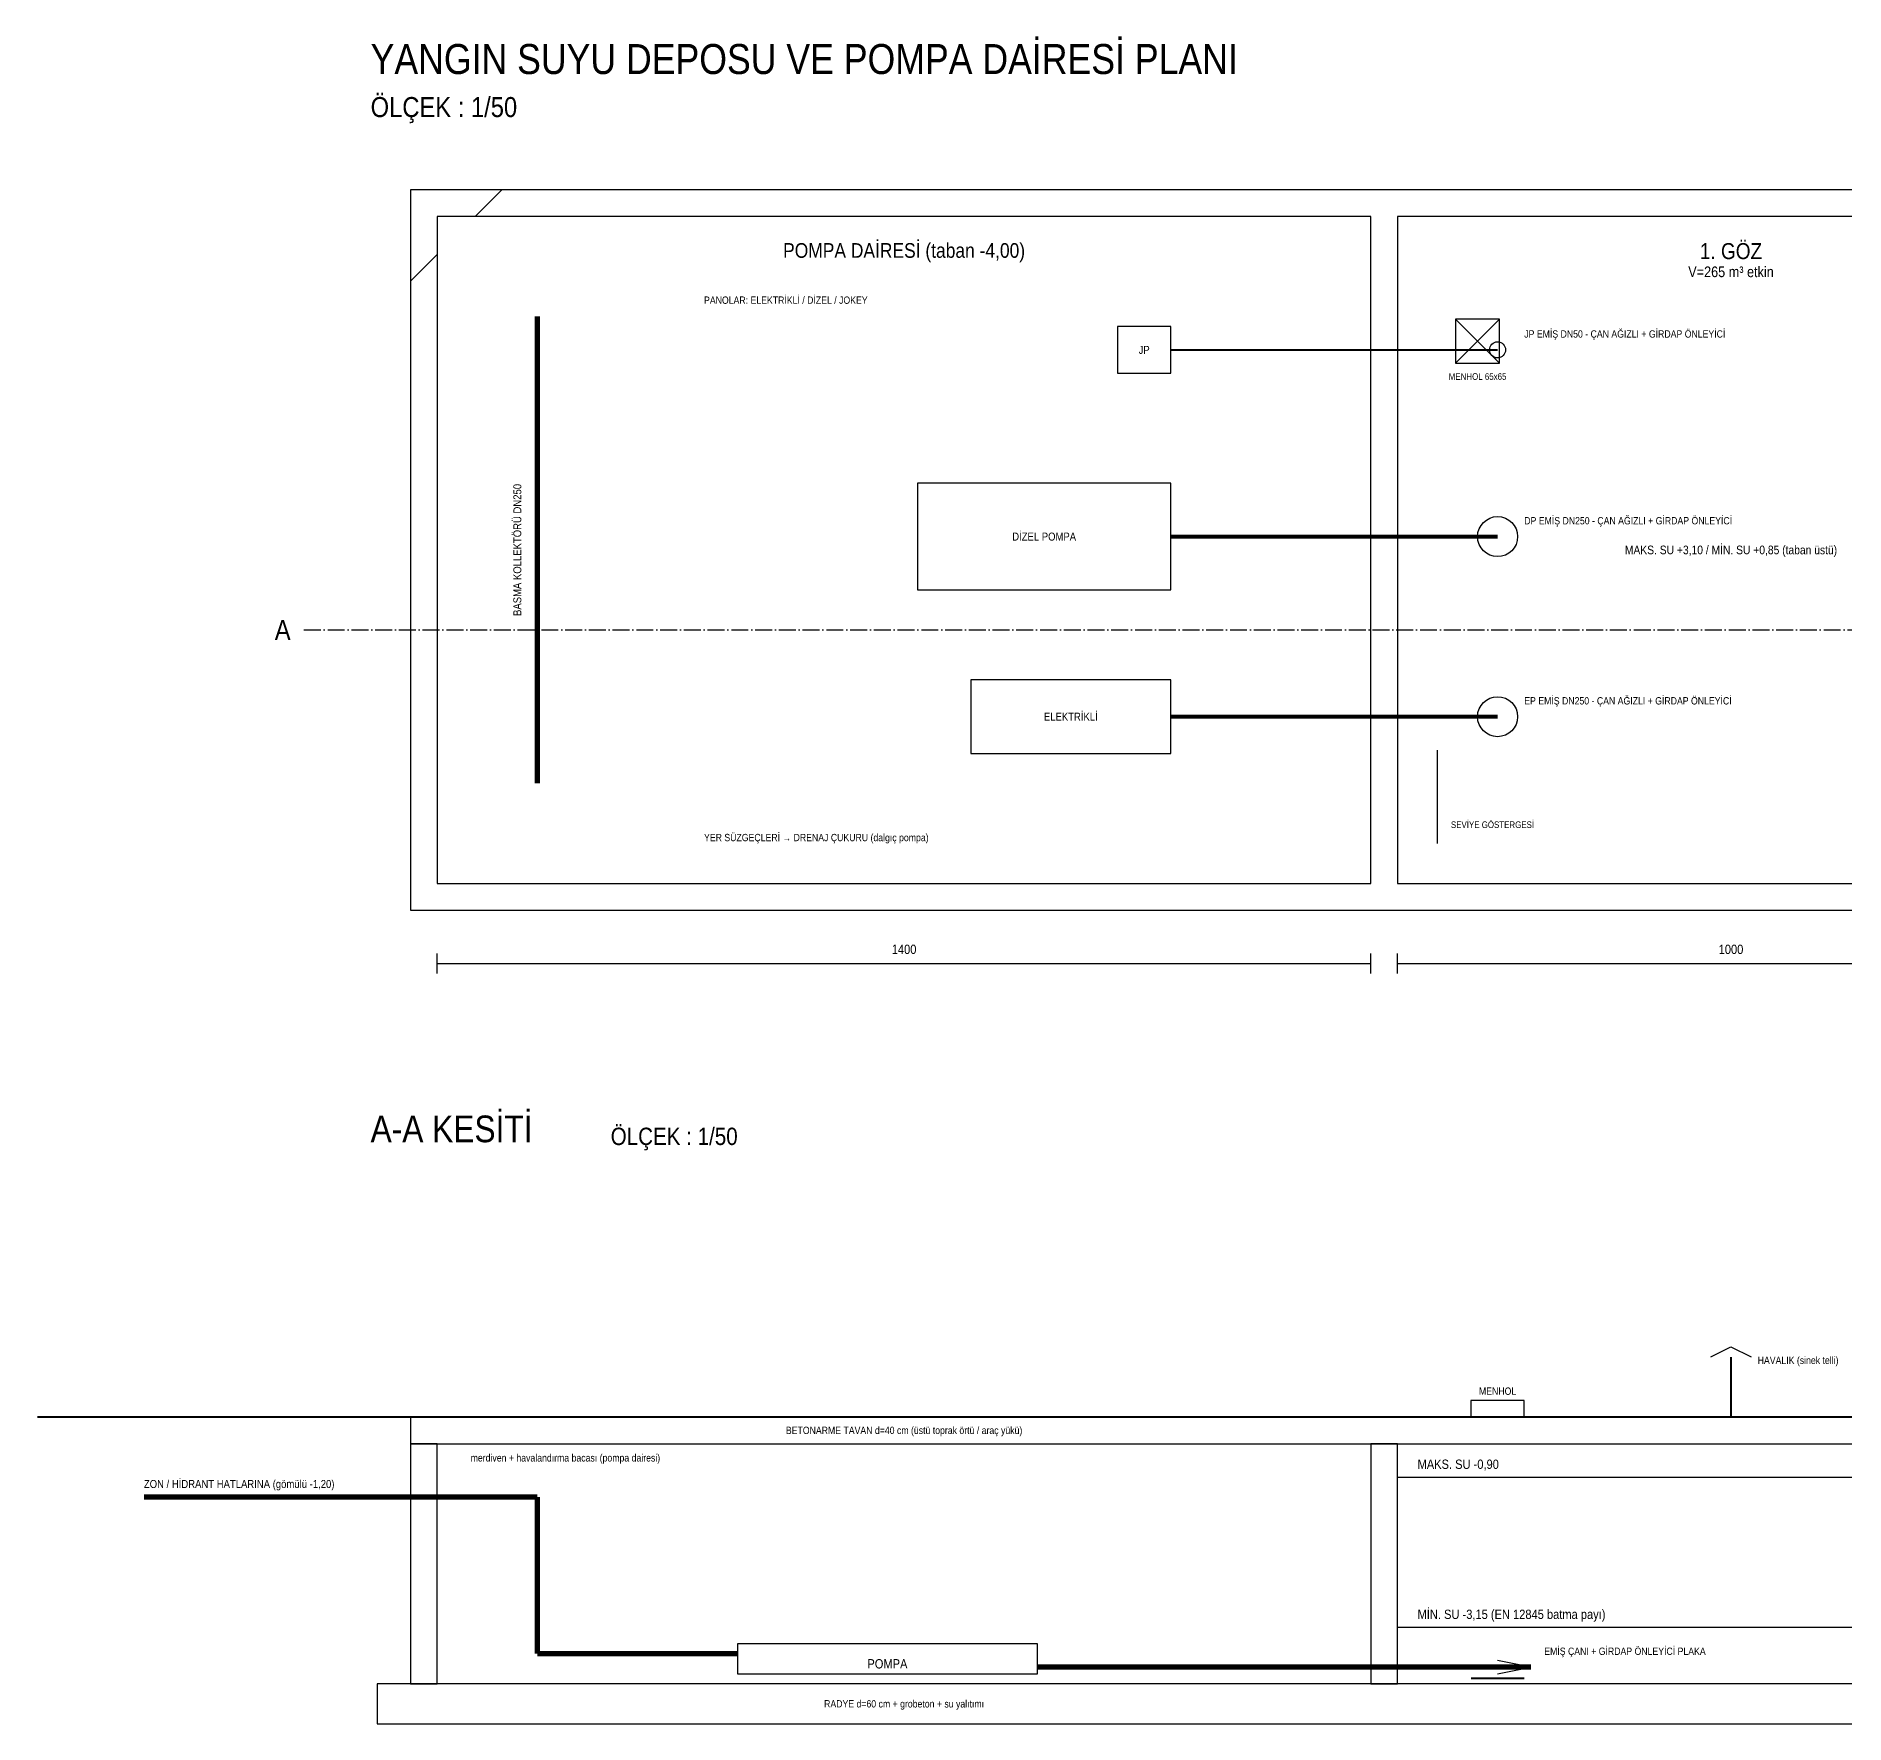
# Model space of a CAD drawing. Header units: centimetres. Extents: x 183171 to 202211, y -17274 to 19108.
# Drawn here: x 192012 to 197436, y -4303 to 757 of the extents above; entities that cross this region are included whole.
import ezdxf
from ezdxf.enums import TextEntityAlignment as Align

# ---------------------------------------------------------------- set-up
doc = ezdxf.new("R2010")
doc.units = ezdxf.units.CM
doc.header["$LTSCALE"] = 20
doc.linetypes.add('DASHDOT', pattern=[3.556, 2.54, -0.508, 0, -0.508])
for name, color, linetype in [('ROTAS-DETAY', 7, 'CONTINUOUS'), ('ROTAS-DETAY-BORU', 1, 'CONTINUOUS'), ('ROTAS-DETAY-YAZI', 7, 'CONTINUOUS'), ('ROTAS-PAFTA', 7, 'CONTINUOUS'), ('ROTAS-YANGIN-HIDRANT', 4, 'CONTINUOUS'), ('ROTAS-YANGIN-OLCU', 3, 'CONTINUOUS'), ('ROTAS-YANGIN-TARAMA', 8, 'CONTINUOUS'), ('ROTAS-YANGIN-ZON', 3, 'DASHDOT')]:
    doc.layers.add(name, color=color, linetype=linetype)
doc.styles.add('ROTAS', font='arial.ttf')
pattern_1 = [(45, (0, 0), (-4597.9, 4597.9), [])]

msp = doc.modelspace()

# ---------------------------------------------------------------- hatches: boundary and pattern name
at = {"layer": 'ROTAS-YANGIN-HIDRANT'}
h = msp.add_hatch(dxfattribs=at)
h.set_pattern_fill('ANSI37', scale=60)
h.set_pattern_definition([(45, (0, 0), (-242470, 242470), []), (135, (0, 0), (-242470, -242470), [])])
h.paths.add_polyline_path([(196095, -4183.1), (200315, -4183.1), (200315, -3563.1), (196095, -3563.1)])
at = {"layer": 'ROTAS-YANGIN-TARAMA'}
h = msp.add_hatch(dxfattribs=at)
h.set_pattern_fill('ANSI31', scale=16)
h.set_pattern_definition(pattern_1)
h.paths.add_polyline_path([(193135, -1863.1), (200235, -1863.1), (200235, 296.9), (193135, 296.9)])
h.paths.add_polyline_path([(193215, -1783.1), (196015, -1783.1), (196015, 216.9), (193215, 216.9)])
h.paths.add_polyline_path([(196095, -1783.1), (198095, -1783.1), (198095, 216.9), (196095, 216.9)])
h.paths.add_polyline_path([(198155, -1783.1), (200155, -1783.1), (200155, 216.9), (198155, 216.9)])
h = msp.add_hatch(dxfattribs=at)
h.set_pattern_fill('ANSI31', scale=16)
h.set_pattern_definition(pattern_1)
h.paths.add_polyline_path([(193135, -3463.1), (200395, -3463.1), (200395, -3383.1), (193135, -3383.1)])
h = msp.add_hatch(dxfattribs=at)
h.set_pattern_fill('ANSI31', scale=16)
h.set_pattern_definition(pattern_1)
h.paths.add_polyline_path([(193135, -4183.1), (193215, -4183.1), (193215, -3463.1), (193135, -3463.1)])
h = msp.add_hatch(dxfattribs=at)
h.set_pattern_fill('ANSI31', scale=16)
h.set_pattern_definition(pattern_1)
h.paths.add_polyline_path([(196015, -4183.1), (196095, -4183.1), (196095, -3463.1), (196015, -3463.1)])
h = msp.add_hatch(dxfattribs=at)
h.set_pattern_fill('ANSI31', scale=16)
h.set_pattern_definition(pattern_1)
h.paths.add_polyline_path([(193035, -4303.1), (200495, -4303.1), (200495, -4183.1), (193035, -4183.1)])

# ---------------------------------------------------------------- linework, layer by layer
at = {"layer": 'ROTAS-DETAY'}
for p, q in [((196269, -223.1), (196401, -91.1)), ((196269, -91.1), (196401, -223.1)), ((196215, -1663.1), (196215, -1383.1))]:
    msp.add_line(p, q, dxfattribs=at)
for points in [[(193135, -1863.1), (200235, -1863.1), (200235, 296.9), (193135, 296.9)], [(193215, -1783.1), (196015, -1783.1), (196015, 216.9), (193215, 216.9)], [(196095, -1783.1), (198095, -1783.1), (198095, 216.9), (196095, 216.9)], [(196269, -223.1), (196401, -223.1), (196401, -91.1), (196269, -91.1)], [(195255, -253.1), (195415, -253.1), (195415, -113.1), (195255, -113.1)], [(194655, -903.1), (195415, -903.1), (195415, -583.1), (194655, -583.1)], [(194815, -1393.1), (195415, -1393.1), (195415, -1173.1), (194815, -1173.1)], [(196315, -3383.1), (196475, -3383.1), (196475, -3333.1), (196315, -3333.1)], [(193135, -3463.1), (200395, -3463.1), (200395, -3383.1), (193135, -3383.1)], [(193135, -4183.1), (193215, -4183.1), (193215, -3463.1), (193135, -3463.1)], [(196015, -4183.1), (196095, -4183.1), (196095, -3463.1), (196015, -3463.1)], [(194115, -4153.1), (195015, -4153.1), (195015, -4063.1), (194115, -4063.1)], [(193035, -4303.1), (200495, -4303.1), (200495, -4183.1), (193035, -4183.1)]]:
    msp.add_lwpolyline(points, close=True, dxfattribs=at)
at = {"layer": 'ROTAS-DETAY', "const_width": 6}
msp.add_lwpolyline([(192015, -3383.1), (201515, -3383.1)], dxfattribs=at)
at = {"layer": 'ROTAS-DETAY-BORU'}
for points, const_width in [([(193515, -1483.1), (193515, -83.1)], 16), ([(196395, -183.1), (195415, -183.1)], 6), ([(196395, -743.1), (195415, -743.1)], 12), ([(196395, -1283.1), (195415, -1283.1)], 12), ([(197095, -3383.1), (197095, -3203.1)], 6), ([(193515, -3623.1), (192335, -3623.1)], 16), ([(193515, -4093.1), (193515, -3623.1)], 16), ([(194115, -4093.1), (193515, -4093.1)], 16), ([(196495, -4133.1), (195015, -4133.1)], 16), ([(196315, -4167.1), (196475, -4167.1)], 6)]:
    msp.add_lwpolyline(points, dxfattribs=dict(at, const_width=const_width))
for points in [[(197035, -3203.1), (197095, -3173.1), (197155, -3203.1)], [(196395, -4153.1), (196495, -4133.1), (196395, -4113.1)]]:
    msp.add_lwpolyline(points, dxfattribs=at)
for centre, radius in [((196395, -183.1), 24), ((196395, -743.1), 60), ((196395, -1283.1), 60)]:
    msp.add_circle(centre, radius, dxfattribs=at)
at = {"layer": 'ROTAS-YANGIN-HIDRANT'}
for p, q in [((196095, -3563.1), (200315, -3563.1)), ((196095, -4013.1), (200315, -4013.1))]:
    msp.add_line(p, q, dxfattribs=at)
at = {"layer": 'ROTAS-YANGIN-OLCU'}
for p, q in [((193215, -2053.1), (193215, -1993.1)), ((196015, -2053.1), (196015, -1993.1)), ((196095, -2053.1), (196095, -1993.1)), ((193215, -2023.1), (196015, -2023.1)), ((196095, -2023.1), (198095, -2023.1))]:
    msp.add_line(p, q, dxfattribs=at)
at = {"layer": 'ROTAS-YANGIN-ZON'}
msp.add_line((192815, -1023.1), (200555, -1023.1), dxfattribs=at)

# ---------------------------------------------------------------- texts
at = {"layer": 'ROTAS-DETAY-YAZI', "style": 'ROTAS', "width": 0.85}
for s, height, p in [('POMPA DAİRESİ (taban -4,00)', 44, (194615, 136.9)), ('1. GÖZ', 48, (197095, 136.9)), ('V=265 m³ etkin', 32, (197095, 66.9)), ('MENHOL 65x65', 20, (196335, -253.1))]:
    msp.add_text(s, height=height, dxfattribs=at).set_placement(p, align=Align.TOP_CENTER)
msp.add_text('PANOLAR: ELEKTRİKLİ / DİZEL / JOKEY', height=22, dxfattribs=at).set_placement((194015, -23.1), align=Align.TOP_LEFT)
for s, height, p in [('JP EMİŞ DN50 - ÇAN AĞIZLI + GİRDAP ÖNLEYİCİ', 22, (196475, -153.1)), ('DP EMİŞ DN250 - ÇAN AĞIZLI + GİRDAP ÖNLEYİCİ', 22, (196475, -713.1)), ('EP EMİŞ DN250 - ÇAN AĞIZLI + GİRDAP ÖNLEYİCİ', 22, (196475, -1253.1)), ('SEVİYE GÖSTERGESİ', 20, (196255, -1623.1)), ('YER SÜZGEÇLERİ → DRENAJ ÇUKURU (dalgıç pompa)', 22, (194015, -1663.1)), ('merdiven + havalandırma bacası (pompa dairesi)', 22, (193315, -3523.1)), ('MAKS. SU -0,90', 28, (196155, -3547.1)), ('ZON / HİDRANT HATLARINA (gömülü -1,20)', 24, (192335, -3603.1)), ('MİN. SU -3,15 (EN 12845 batma payı)', 28, (196155, -3997.1)), ('EMİŞ ÇANI + GİRDAP ÖNLEYİCİ PLAKA', 22, (196535, -4103.1))]:
    msp.add_text(s, height=height, dxfattribs=at).set_placement(p, align=Align.BOTTOM_LEFT)
for s, height, p in [('JP', 24, (195335, -183.1)), ('DİZEL POMPA', 24, (195035, -743.1)), ('MAKS. SU +3,10 / MİN. SU +0,85 (taban üstü)', 26, (197095, -783.1)), ('ELEKTRİKLİ', 24, (195115, -1283.1)), ('BETONARME TAVAN d=40 cm (üstü toprak örtü / araç yükü)', 22, (194615, -3423.1)), ('POMPA', 28, (194565, -4123.1)), ('RADYE d=60 cm + grobeton + su yalıtımı', 22, (194615, -4243.1))]:
    msp.add_text(s, height=height, dxfattribs=at).set_placement(p, align=Align.MIDDLE_CENTER)
msp.add_text('BASMA KOLLEKTÖRÜ DN250', height=24, rotation=90, dxfattribs=at).set_placement((193455, -783.1), align=Align.MIDDLE_CENTER)
msp.add_text('A', height=60, dxfattribs=at).set_placement((192775, -1023.1), align=Align.MIDDLE_RIGHT)
msp.add_text('HAVALIK (sinek telli)', height=22, dxfattribs=at).set_placement((197175, -3213.1), align=Align.MIDDLE_LEFT)
msp.add_text('MENHOL', height=22, dxfattribs=at).set_placement((196395, -3323.1), align=Align.BOTTOM_CENTER)
at = {"layer": 'ROTAS-PAFTA', "style": 'ROTAS', "width": 0.85}
for s, height, p in [('YANGIN SUYU DEPOSU VE POMPA DAİRESİ PLANI', 90, (193015, 616.9)), ('ÖLÇEK : 1/50', 60, (193015, 496.9)), ('A-A KESİTİ', 80, (193015, -2583.1)), ('ÖLÇEK : 1/50', 52, (193735, -2583.1))]:
    msp.add_text(s, height=height, dxfattribs=at).set_placement(p, align=Align.BOTTOM_LEFT)
at = {"layer": 'ROTAS-YANGIN-OLCU', "style": 'ROTAS', "width": 0.85}
for s, p in [('1400', (194615, -2003.1)), ('1000', (197095, -2003.1))]:
    msp.add_text(s, height=28, dxfattribs=at).set_placement(p, align=Align.BOTTOM_CENTER)

doc.saveas('drawing.dxf')
